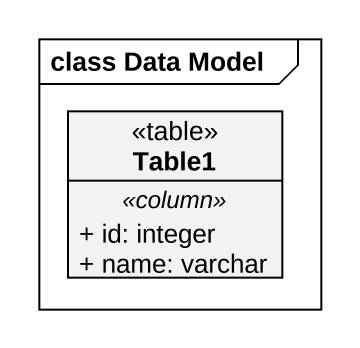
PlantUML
@startuml
mainframe class Data Model
hide circle
hide empty members
skinparam classAttributeIconSize 0
class Table1 <<table>> {
  .. <<column>> ..
  + id: integer
  + name: varchar
}
@enduml
